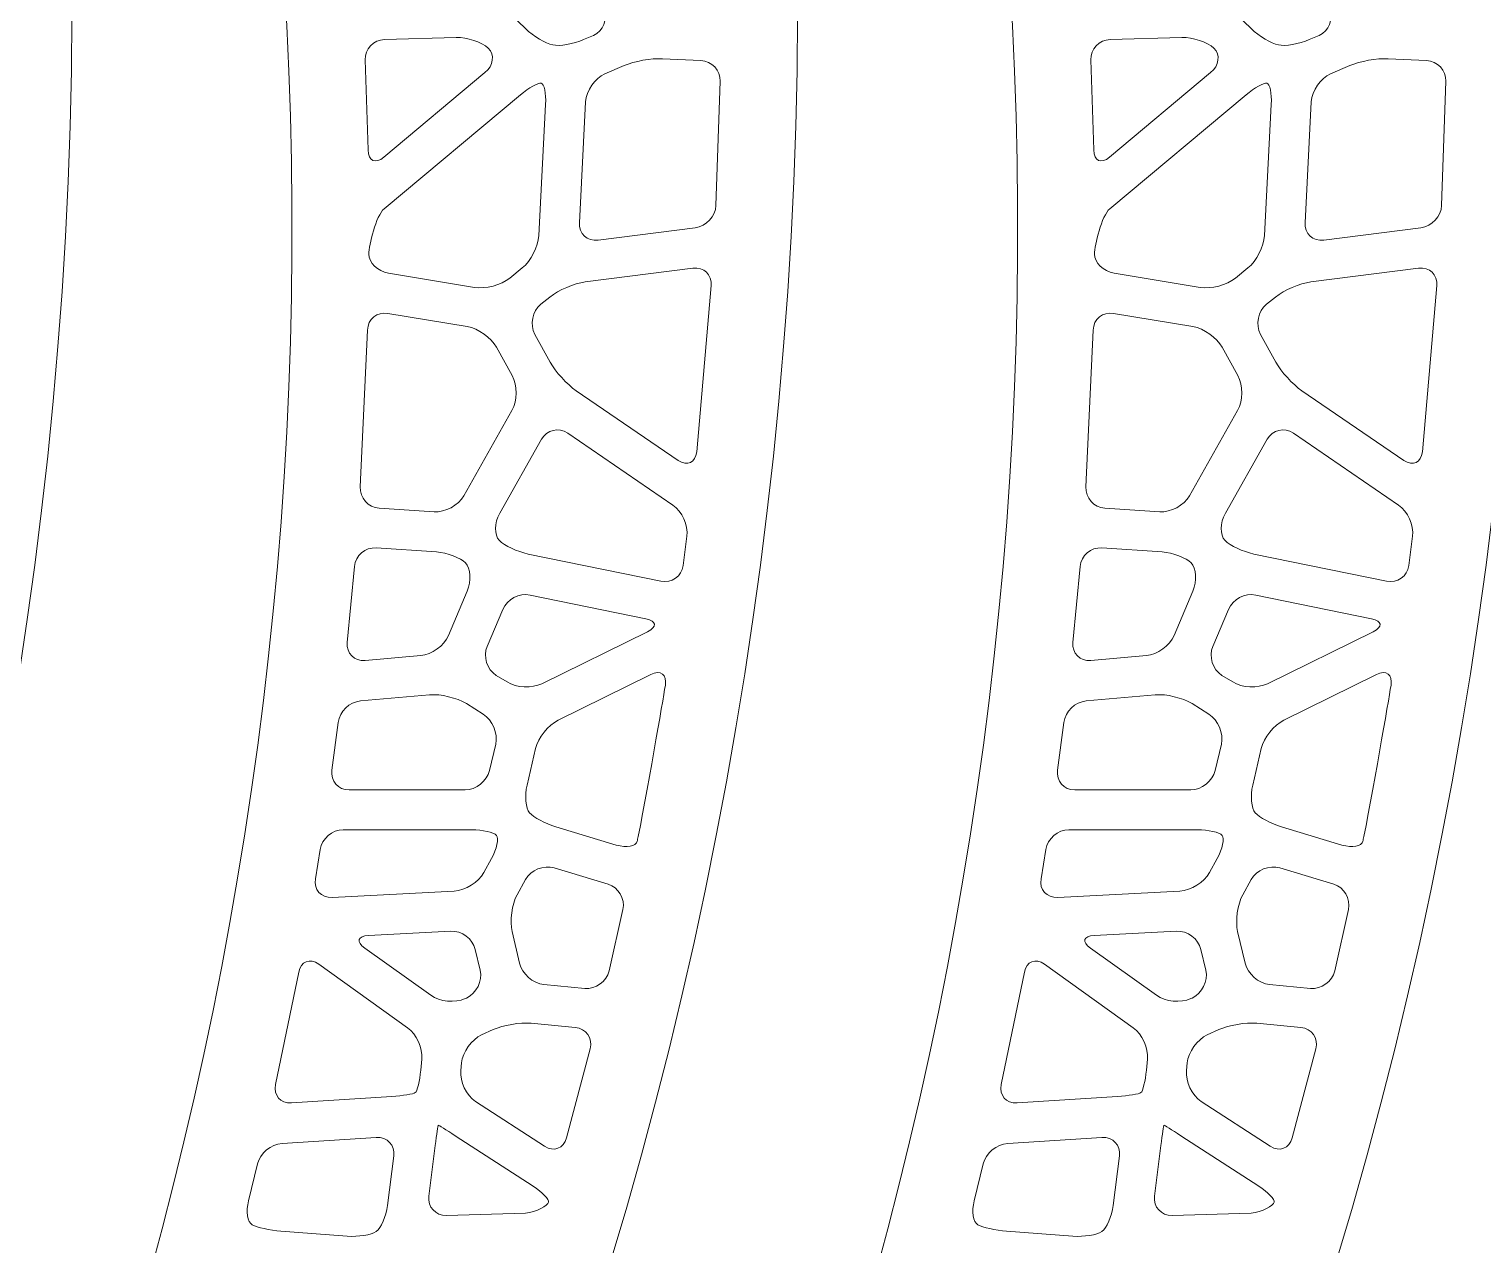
# Model space of a CAD drawing. Header units: inches. Extents: x 8 to 818, y -635 to -10.
# Drawn here: x 501.2 to 604.1, y -239.2 to -153.2 of the extents above; entities that cross this region are included whole.
import ezdxf

# ---------------------------------------------------------------- set-up
doc = ezdxf.new("R2010")
doc.units = ezdxf.units.IN
doc.header["$MEASUREMENT"] = 0
doc.layers.add('Calque 1', color=7, linetype='Continuous')

# ---------------------------------------------------------------- blocks, each defined once
blk = doc.blocks.new('block 2')
at = {"layer": 'Calque 1', "color": 179, "lineweight": 5, "true_color": 0x262425}
blk.add_open_spline([(715.86, -64), (715.86, -64), (726.82, -66.29), (726.82, -66.29), (727.36, -66.4), (727.7, -66.93), (727.59, -67.48), (727.59, -67.48), (727.39, -68.45), (727.39, -68.45), (727.27, -68.99), (726.74, -69.34), (726.2, -69.23), (726.2, -69.23), (717.2, -67.34), (717.2, -67.34), (769.2, -199.6), (711.01, -353.81), (579.16, -418.55), (579.16, -418.55), (584.06, -419.58), (584.06, -419.58), (584.61, -419.69), (584.95, -420.22), (584.84, -420.76), (584.84, -420.76), (584.63, -421.74), (584.63, -421.74), (584.52, -422.28), (583.99, -422.63), (583.45, -422.51), (583.45, -422.51), (574.72, -420.69), (574.72, -420.69), (571.92, -422), (569.1, -423.28), (566.24, -424.51), (562.3, -426.21), (560.36, -430.67), (561.85, -434.69), (561.85, -434.69), (561.9, -434.84), (561.9, -434.84), (563.44, -439), (568.05, -441.15), (572.21, -439.61), (738.97, -377.87), (817.84, -186.1), (744.29, -23.11), (739.77, -12.97), (726.88, -9.8), (716.32, -15.85), (716.32, -15.85), (716.32, -15.85), (716.32, -15.85), (705.75, -21.91), (701.37, -33.6), (705.82, -42.17), (709.52, -49.36), (712.86, -56.64), (715.86, -64)], degree=3, knots=[0, 0, 0, 0, 1, 1, 1, 2, 2, 2, 3, 3, 3, 4, 4, 4, 5, 5, 5, 6, 6, 6, 7, 7, 7, 8, 8, 8, 9, 9, 9, 10, 10, 10, 11, 11, 11, 12, 12, 12, 13, 13, 13, 14, 14, 14, 15, 15, 15, 16, 16, 16, 17, 17, 17, 18, 18, 18, 19, 19, 19, 20, 20, 20, 20], dxfattribs=at)
blk = doc.blocks.new('block 3')
at = {"layer": 'Calque 1', "color": 179, "lineweight": 5, "true_color": 0x262425}
blk.add_open_spline([(659.05, -64), (659.05, -64), (670, -66.29), (670, -66.29), (670.54, -66.4), (670.89, -66.93), (670.77, -67.48), (670.77, -67.48), (670.57, -68.45), (670.57, -68.45), (670.46, -68.99), (669.93, -69.34), (669.38, -69.23), (669.38, -69.23), (660.39, -67.34), (660.39, -67.34), (712.38, -199.6), (654.19, -353.81), (522.35, -418.55), (522.35, -418.55), (527.25, -419.58), (527.25, -419.58), (527.79, -419.69), (528.13, -420.22), (528.02, -420.76), (528.02, -420.76), (527.82, -421.74), (527.82, -421.74), (527.7, -422.28), (527.17, -422.63), (526.63, -422.51), (526.63, -422.51), (517.9, -420.69), (517.9, -420.69), (515.1, -422), (512.28, -423.28), (509.42, -424.51), (505.49, -426.21), (503.55, -430.67), (505.03, -434.69), (505.03, -434.69), (505.09, -434.84), (505.09, -434.84), (506.62, -439), (511.23, -441.15), (515.39, -439.61), (682.15, -377.87), (761.02, -186.1), (687.47, -23.11), (682.95, -12.97), (670.06, -9.8), (659.51, -15.85), (659.51, -15.85), (659.51, -15.85), (659.51, -15.85), (648.93, -21.91), (644.56, -33.6), (649, -42.17), (652.7, -49.36), (656.04, -56.64), (659.05, -64)], degree=3, knots=[0, 0, 0, 0, 1, 1, 1, 2, 2, 2, 3, 3, 3, 4, 4, 4, 5, 5, 5, 6, 6, 6, 7, 7, 7, 8, 8, 8, 9, 9, 9, 10, 10, 10, 11, 11, 11, 12, 12, 12, 13, 13, 13, 14, 14, 14, 15, 15, 15, 16, 16, 16, 17, 17, 17, 18, 18, 18, 19, 19, 19, 20, 20, 20, 20], dxfattribs=at)
blk = doc.blocks.new('block 4')
at = {"layer": 'Calque 1', "color": 179, "lineweight": 5, "true_color": 0x262425}
blk.add_open_spline([(602.23, -64), (602.23, -64), (613.18, -66.29), (613.18, -66.29), (613.72, -66.4), (614.07, -66.93), (613.96, -67.48), (613.96, -67.48), (613.75, -68.45), (613.75, -68.45), (613.64, -68.99), (613.11, -69.34), (612.57, -69.23), (612.57, -69.23), (603.57, -67.34), (603.57, -67.34), (655.56, -199.6), (597.38, -353.81), (465.53, -418.55), (465.53, -418.55), (470.43, -419.58), (470.43, -419.58), (470.97, -419.69), (471.32, -420.22), (471.2, -420.76), (471.2, -420.76), (471, -421.74), (471, -421.74), (470.89, -422.28), (470.36, -422.63), (469.82, -422.51), (469.82, -422.51), (461.08, -420.69), (461.08, -420.69), (458.29, -422), (455.46, -423.28), (452.6, -424.51), (448.67, -426.21), (446.73, -430.67), (448.21, -434.69), (448.21, -434.69), (448.27, -434.84), (448.27, -434.84), (449.8, -439), (454.42, -441.15), (458.57, -439.61), (625.34, -377.87), (704.2, -186.1), (630.65, -23.11), (626.13, -12.97), (613.24, -9.8), (602.69, -15.85), (602.69, -15.85), (602.69, -15.85), (602.69, -15.85), (592.11, -21.91), (587.74, -33.6), (592.19, -42.17), (595.88, -49.36), (599.22, -56.64), (602.23, -64)], degree=3, knots=[0, 0, 0, 0, 1, 1, 1, 2, 2, 2, 3, 3, 3, 4, 4, 4, 5, 5, 5, 6, 6, 6, 7, 7, 7, 8, 8, 8, 9, 9, 9, 10, 10, 10, 11, 11, 11, 12, 12, 12, 13, 13, 13, 14, 14, 14, 15, 15, 15, 16, 16, 16, 17, 17, 17, 18, 18, 18, 19, 19, 19, 20, 20, 20, 20], dxfattribs=at)
blk = doc.blocks.new('block 5')
at = {"layer": 'Calque 1', "color": 179, "lineweight": 5, "true_color": 0x262425}
for points, knots in [([(550.89, -64), (550.89, -64), (561.84, -66.29), (561.84, -66.29), (562.38, -66.4), (562.73, -66.93), (562.62, -67.48), (562.62, -67.48), (562.41, -68.45), (562.41, -68.45), (562.3, -68.99), (561.77, -69.34), (561.23, -69.23), (561.23, -69.23), (552.23, -67.34), (552.23, -67.34), (604.22, -199.6), (546.04, -353.81), (414.19, -418.55), (414.19, -418.55), (419.09, -419.58), (419.09, -419.58), (419.63, -419.69), (419.98, -420.22), (419.86, -420.76), (419.86, -420.76), (419.66, -421.74), (419.66, -421.74), (419.55, -422.28), (419.02, -422.63), (418.48, -422.51), (418.48, -422.51), (409.74, -420.69), (409.74, -420.69), (406.95, -422), (404.12, -423.28), (401.26, -424.51), (397.33, -426.21), (395.39, -430.67), (396.87, -434.69), (396.87, -434.69), (396.93, -434.84), (396.93, -434.84), (398.46, -439), (403.08, -441.15), (407.23, -439.61), (574, -377.87), (652.86, -186.1), (579.31, -23.11), (574.8, -12.97), (561.9, -9.8), (551.35, -15.85), (551.35, -15.85), (551.35, -15.85), (551.35, -15.85), (540.78, -21.91), (536.4, -33.6), (540.85, -42.17), (544.54, -49.36), (547.89, -56.64), (550.89, -64)], [0, 0, 0, 0, 1, 1, 1, 2, 2, 2, 3, 3, 3, 4, 4, 4, 5, 5, 5, 6, 6, 6, 7, 7, 7, 8, 8, 8, 9, 9, 9, 10, 10, 10, 11, 11, 11, 12, 12, 12, 13, 13, 13, 14, 14, 14, 15, 15, 15, 16, 16, 16, 17, 17, 17, 18, 18, 18, 19, 19, 19, 20, 20, 20, 20]), ([(587.64, -142.7), (588.37, -142.95), (589.25, -143.72), (589.59, -144.42), (589.59, -144.42), (593.15, -151.77), (593.15, -151.77), (593.48, -152.47), (593.18, -153.29), (592.46, -153.6), (592.46, -153.6), (591.77, -153.9), (591.77, -153.9), (591.05, -154.21), (590.07, -154.38), (589.58, -154.27), (589.08, -154.17), (588.22, -153.65), (587.65, -153.12), (587.65, -153.12), (587.13, -152.62), (587.13, -152.62), (586.56, -152.09), (586.09, -151.02), (586.08, -150.24), (586.08, -150.24), (585.98, -143.55), (585.98, -143.55), (585.97, -142.78), (586.56, -142.34), (587.3, -142.59), (587.3, -142.59), (587.64, -142.7), (587.64, -142.7)], [0, 0, 0, 0, 1, 1, 1, 2, 2, 2, 3, 3, 3, 4, 4, 4, 5, 5, 5, 6, 6, 6, 7, 7, 7, 8, 8, 8, 9, 9, 9, 10, 10, 10, 11, 11, 11, 11]), ([(585.02, -154.51), (585.49, -154.96), (585.39, -155.73), (584.79, -156.23), (584.79, -156.23), (577.63, -162.22), (577.63, -162.22), (577.03, -162.72), (576.53, -162.49), (576.52, -161.71), (576.52, -161.71), (576.32, -155.34), (576.32, -155.34), (576.29, -154.56), (576.9, -153.91), (577.67, -153.89), (577.67, -153.89), (582.75, -153.74), (582.75, -153.74), (583.52, -153.72), (584.54, -154.06), (585.02, -154.51)], [0, 0, 0, 0, 1, 1, 1, 2, 2, 2, 3, 3, 3, 4, 4, 4, 5, 5, 5, 6, 6, 6, 7, 7, 7, 7]), ([(600.05, -155.37), (600.83, -155.41), (601.45, -156.07), (601.43, -156.85), (601.43, -156.85), (601.13, -165.63), (601.13, -165.63), (601.09, -166.4), (600.44, -167.12), (599.67, -167.21), (599.67, -167.21), (592.8, -168.09), (592.8, -168.09), (592.03, -168.19), (591.43, -167.63), (591.47, -166.86), (591.47, -166.86), (591.91, -158.29), (591.91, -158.29), (591.95, -157.52), (592.57, -156.63), (593.28, -156.32), (593.28, -156.32), (594.64, -155.74), (594.64, -155.74), (595.35, -155.43), (596.57, -155.21), (597.34, -155.25), (597.34, -155.25), (600.05, -155.37), (600.05, -155.37)], [0, 0, 0, 0, 1, 1, 1, 2, 2, 2, 3, 3, 3, 4, 4, 4, 5, 5, 5, 6, 6, 6, 7, 7, 7, 8, 8, 8, 9, 9, 9, 10, 10, 10, 10]), ([(588.76, -156.99), (588.98, -157.03), (589.12, -157.7), (589.08, -158.48), (589.08, -158.48), (588.6, -167.77), (588.6, -167.77), (588.56, -168.54), (588.03, -169.58), (587.43, -170.06), (587.43, -170.06), (586.54, -170.78), (586.54, -170.78), (585.94, -171.27), (584.82, -171.56), (584.05, -171.44), (584.05, -171.44), (577.96, -170.43), (577.96, -170.43), (577.19, -170.3), (576.57, -169.69), (576.57, -169.08), (576.58, -168.46), (577.07, -166.37), (577.66, -165.87), (577.66, -165.87), (587.3, -157.81), (587.3, -157.81), (587.89, -157.31), (588.55, -156.94), (588.76, -156.99)], [0, 0, 0, 0, 1, 1, 1, 2, 2, 2, 3, 3, 3, 4, 4, 4, 5, 5, 5, 6, 6, 6, 7, 7, 7, 8, 8, 8, 9, 9, 9, 10, 10, 10, 10]), ([(599.5, -170.08), (600.27, -169.98), (600.85, -170.54), (600.79, -171.31), (600.79, -171.31), (599.77, -183.08), (599.77, -183.08), (599.69, -183.85), (599.1, -184.12), (598.46, -183.69), (598.46, -183.69), (591.24, -178.75), (591.24, -178.75), (590.6, -178.31), (589.77, -177.4), (589.4, -176.72), (589.4, -176.72), (588.32, -174.76), (588.32, -174.76), (587.95, -174.08), (588.14, -173.12), (588.74, -172.63), (588.74, -172.63), (589.38, -172.12), (589.38, -172.12), (589.98, -171.63), (591.11, -171.15), (591.88, -171.05), (591.88, -171.05), (599.5, -170.08), (599.5, -170.08)], [0, 0, 0, 0, 1, 1, 1, 2, 2, 2, 3, 3, 3, 4, 4, 4, 5, 5, 5, 6, 6, 6, 7, 7, 7, 8, 8, 8, 9, 9, 9, 10, 10, 10, 10]), ([(583.54, -174.21), (584.3, -174.34), (585.24, -175), (585.61, -175.68), (585.61, -175.68), (586.71, -177.68), (586.71, -177.68), (587.08, -178.36), (587.08, -179.47), (586.7, -180.15), (586.7, -180.15), (583.29, -186.19), (583.29, -186.19), (582.91, -186.87), (581.96, -187.38), (581.19, -187.32), (581.19, -187.32), (577.3, -187.07), (577.3, -187.07), (576.52, -187.01), (575.93, -186.34), (575.97, -185.56), (575.97, -185.56), (576.48, -174.46), (576.48, -174.46), (576.5, -173.68), (577.15, -173.15), (577.92, -173.28), (577.92, -173.28), (583.54, -174.21), (583.54, -174.21)], [0, 0, 0, 0, 1, 1, 1, 2, 2, 2, 3, 3, 3, 4, 4, 4, 5, 5, 5, 6, 6, 6, 7, 7, 7, 8, 8, 8, 9, 9, 9, 10, 10, 10, 10]), ([(598.09, -186.85), (598.73, -187.29), (599.18, -188.28), (599.08, -189.05), (599.08, -189.05), (598.81, -191.12), (598.81, -191.12), (598.71, -191.89), (598, -192.39), (597.24, -192.24), (597.24, -192.24), (587.84, -190.31), (587.84, -190.31), (587.08, -190.15), (586.16, -189.72), (585.8, -189.34), (585.43, -188.97), (585.45, -188.11), (585.83, -187.43), (585.83, -187.43), (588.78, -182.19), (588.78, -182.19), (589.17, -181.52), (590, -181.32), (590.64, -181.76), (590.64, -181.76), (598.09, -186.85), (598.09, -186.85)], [0, 0, 0, 0, 1, 1, 1, 2, 2, 2, 3, 3, 3, 4, 4, 4, 5, 5, 5, 6, 6, 6, 7, 7, 7, 8, 8, 8, 9, 9, 9, 9]), ([(581.35, -190.16), (582.12, -190.22), (583.05, -190.57), (583.42, -190.94), (583.78, -191.32), (583.84, -192.22), (583.53, -192.93), (583.53, -192.93), (582.2, -196.08), (582.2, -196.08), (581.9, -196.79), (581.02, -197.43), (580.25, -197.5), (580.25, -197.5), (576.31, -197.85), (576.31, -197.85), (575.54, -197.91), (574.97, -197.34), (575.05, -196.57), (575.05, -196.57), (575.56, -191.19), (575.56, -191.19), (575.62, -190.42), (576.31, -189.83), (577.09, -189.88), (577.09, -189.88), (581.35, -190.16), (581.35, -190.16)], [0, 0, 0, 0, 1, 1, 1, 2, 2, 2, 3, 3, 3, 4, 4, 4, 5, 5, 5, 6, 6, 6, 7, 7, 7, 8, 8, 8, 9, 9, 9, 9]), ([(596.17, -194.9), (596.93, -195.05), (596.98, -195.46), (596.29, -195.81), (596.29, -195.81), (588.82, -199.49), (588.82, -199.49), (588.12, -199.84), (587.01, -199.78), (586.35, -199.37), (586.35, -199.37), (585.59, -198.9), (585.59, -198.9), (584.93, -198.49), (584.64, -197.57), (584.94, -196.85), (584.94, -196.85), (586.05, -194.23), (586.05, -194.23), (586.35, -193.52), (587.22, -193.06), (587.98, -193.22), (587.98, -193.22), (596.17, -194.9), (596.17, -194.9)], [0, 0, 0, 0, 1, 1, 1, 2, 2, 2, 3, 3, 3, 4, 4, 4, 5, 5, 5, 6, 6, 6, 7, 7, 7, 8, 8, 8, 8]), ([(596.52, -198.84), (597.21, -198.5), (597.68, -198.84), (597.55, -199.61), (597.55, -199.61), (596.42, -206.33), (595.63, -210.3), (595.56, -210.64), (595.56, -210.64), (595.56, -210.64), (595.49, -211.01), (594.82, -211.13), (594.07, -210.91), (594.07, -210.91), (589.8, -209.62), (589.8, -209.62), (589.06, -209.4), (588.23, -208.95), (587.95, -208.63), (587.67, -208.31), (587.59, -207.43), (587.77, -206.67), (587.77, -206.67), (588.37, -204.08), (588.37, -204.08), (588.55, -203.32), (589.26, -202.42), (589.96, -202.08), (589.96, -202.08), (596.52, -198.84), (596.52, -198.84)], [0, 0, 0, 0, 1, 1, 1, 2, 2, 2, 3, 3, 3, 4, 4, 4, 5, 5, 5, 6, 6, 6, 7, 7, 7, 8, 8, 8, 9, 9, 9, 10, 10, 10, 10]), ([(584.67, -201.65), (585.33, -202.06), (585.72, -203.01), (585.55, -203.77), (585.55, -203.77), (585.11, -205.63), (585.11, -205.63), (584.93, -206.39), (584.16, -207.01), (583.38, -207.01), (583.38, -207.01), (575.18, -207.01), (575.18, -207.01), (574.4, -207.01), (573.85, -206.38), (573.96, -205.61), (573.96, -205.61), (574.4, -202.23), (574.4, -202.23), (574.5, -201.46), (575.21, -200.78), (575.98, -200.71), (575.98, -200.71), (580.87, -200.28), (580.87, -200.28), (581.65, -200.21), (582.82, -200.49), (583.48, -200.9), (583.48, -200.9), (584.67, -201.65), (584.67, -201.65)], [0, 0, 0, 0, 1, 1, 1, 2, 2, 2, 3, 3, 3, 4, 4, 4, 5, 5, 5, 6, 6, 6, 7, 7, 7, 8, 8, 8, 9, 9, 9, 10, 10, 10, 10]), ([(583.85, -209.83), (584.63, -209.83), (585.41, -210.01), (585.6, -210.23), (585.79, -210.44), (585.63, -211.18), (585.26, -211.86), (585.26, -211.86), (584.71, -212.86), (584.71, -212.86), (584.33, -213.54), (583.39, -214.13), (582.62, -214.17), (582.62, -214.17), (573.97, -214.62), (573.97, -214.62), (573.19, -214.66), (572.66, -214.07), (572.79, -213.31), (572.79, -213.31), (573.13, -211.22), (573.13, -211.22), (573.25, -210.46), (573.99, -209.83), (574.76, -209.83), (574.76, -209.83), (583.85, -209.83), (583.85, -209.83)], [0, 0, 0, 0, 1, 1, 1, 2, 2, 2, 3, 3, 3, 4, 4, 4, 5, 5, 5, 6, 6, 6, 7, 7, 7, 8, 8, 8, 9, 9, 9, 9]), ([(593.5, -213.68), (594.24, -213.91), (594.71, -214.71), (594.54, -215.47), (594.54, -215.47), (593.57, -219.82), (593.57, -219.82), (593.39, -220.57), (592.62, -221.13), (591.85, -221.06), (591.85, -221.06), (588.95, -220.78), (588.95, -220.78), (588.18, -220.71), (587.4, -220.03), (587.23, -219.27), (587.23, -219.27), (586.7, -217.04), (586.7, -217.04), (586.53, -216.29), (586.69, -215.11), (587.06, -214.43), (587.06, -214.43), (587.65, -213.36), (587.65, -213.36), (588.03, -212.68), (588.94, -212.31), (589.69, -212.53), (589.69, -212.53), (593.5, -213.68), (593.5, -213.68)], [0, 0, 0, 0, 1, 1, 1, 2, 2, 2, 3, 3, 3, 4, 4, 4, 5, 5, 5, 6, 6, 6, 7, 7, 7, 8, 8, 8, 9, 9, 9, 10, 10, 10, 10]), ([(584.45, -219.78), (584.62, -220.53), (584.19, -221.41), (583.48, -221.74), (583.48, -221.74), (583.39, -221.78), (583.39, -221.78), (582.68, -222.11), (581.59, -222), (580.95, -221.55), (580.95, -221.55), (576.29, -218.21), (576.29, -218.21), (575.66, -217.76), (575.78, -217.35), (576.55, -217.31), (576.55, -217.31), (582.37, -217.01), (582.37, -217.01), (583.15, -216.97), (583.93, -217.55), (584.1, -218.31), (584.1, -218.31), (584.45, -219.78), (584.45, -219.78)], [0, 0, 0, 0, 1, 1, 1, 2, 2, 2, 3, 3, 3, 4, 4, 4, 5, 5, 5, 6, 6, 6, 7, 7, 7, 8, 8, 8, 8]), ([(579.31, -223.85), (579.94, -224.3), (580.4, -225.3), (580.32, -226.07), (580.32, -226.07), (580.25, -226.84), (580.25, -226.84), (580.17, -227.62), (579.99, -228.33), (579.86, -228.44), (579.72, -228.54), (578.98, -228.66), (578.2, -228.71), (578.2, -228.71), (571.09, -229.16), (571.09, -229.16), (570.32, -229.21), (569.82, -228.63), (569.98, -227.87), (569.98, -227.87), (571.61, -219.91), (571.61, -219.91), (571.76, -219.15), (572.4, -218.89), (573.03, -219.34), (573.03, -219.34), (579.31, -223.85), (579.31, -223.85)], [0, 0, 0, 0, 1, 1, 1, 2, 2, 2, 3, 3, 3, 4, 4, 4, 5, 5, 5, 6, 6, 6, 7, 7, 7, 8, 8, 8, 9, 9, 9, 9]), ([(591.17, -223.83), (591.95, -223.9), (592.42, -224.58), (592.23, -225.33), (592.23, -225.33), (590.56, -231.64), (590.56, -231.64), (590.36, -232.39), (589.66, -232.66), (589.01, -232.23), (589.01, -232.23), (584.12, -229.06), (584.12, -229.06), (583.47, -228.63), (583, -227.65), (583.08, -226.88), (583.08, -226.88), (583.13, -226.34), (583.13, -226.34), (583.21, -225.57), (583.85, -224.68), (584.55, -224.35), (584.55, -224.35), (585.36, -223.98), (585.36, -223.98), (586.07, -223.66), (587.28, -223.45), (588.05, -223.53), (588.05, -223.53), (591.17, -223.83), (591.17, -223.83)], [0, 0, 0, 0, 1, 1, 1, 2, 2, 2, 3, 3, 3, 4, 4, 4, 5, 5, 5, 6, 6, 6, 7, 7, 7, 8, 8, 8, 9, 9, 9, 10, 10, 10, 10]), ([(588.2, -235.07), (588.85, -235.5), (589.34, -236), (589.28, -236.2), (589.22, -236.4), (588.44, -236.93), (587.66, -236.96), (587.66, -236.96), (582.06, -237.13), (582.06, -237.13), (581.28, -237.15), (580.73, -236.54), (580.82, -235.77), (580.82, -235.77), (581.27, -232.17), (581.27, -232.17), (581.37, -231.4), (581.46, -230.76), (581.48, -230.75), (581.5, -230.73), (582.04, -231.07), (582.69, -231.49), (582.69, -231.49), (588.2, -235.07), (588.2, -235.07)], [0, 0, 0, 0, 1, 1, 1, 2, 2, 2, 3, 3, 3, 4, 4, 4, 5, 5, 5, 6, 6, 6, 7, 7, 7, 8, 8, 8, 8]), ([(577.9, -236.43), (577.8, -237.2), (577.44, -238.03), (577.09, -238.27), (576.74, -238.51), (575.82, -238.66), (575.05, -238.6), (575.05, -238.6), (570.35, -238.24), (570.35, -238.24), (569.58, -238.18), (568.67, -237.98), (568.33, -237.79), (567.99, -237.61), (567.87, -236.84), (568.06, -236.09), (568.06, -236.09), (568.69, -233.49), (568.69, -233.49), (568.88, -232.74), (569.66, -232.08), (570.43, -232.03), (570.43, -232.03), (577.1, -231.61), (577.1, -231.61), (577.88, -231.56), (578.43, -232.15), (578.33, -232.92), (578.33, -232.92), (577.9, -236.43), (577.9, -236.43)], [0, 0, 0, 0, 1, 1, 1, 2, 2, 2, 3, 3, 3, 4, 4, 4, 5, 5, 5, 6, 6, 6, 7, 7, 7, 8, 8, 8, 9, 9, 9, 10, 10, 10, 10])]:
    blk.add_open_spline(points, degree=3, knots=knots, dxfattribs=at)
blk = doc.blocks.new('block 6')
at = {"layer": 'Calque 1', "color": 179, "lineweight": 5, "true_color": 0x262425}
for points, knots in [([(499.55, -64), (499.55, -64), (510.5, -66.29), (510.5, -66.29), (511.04, -66.4), (511.39, -66.93), (511.28, -67.48), (511.28, -67.48), (511.07, -68.45), (511.07, -68.45), (510.96, -68.99), (510.43, -69.34), (509.89, -69.23), (509.89, -69.23), (500.89, -67.34), (500.89, -67.34), (552.88, -199.6), (494.7, -353.81), (362.85, -418.55), (362.85, -418.55), (367.75, -419.58), (367.75, -419.58), (368.29, -419.69), (368.64, -420.22), (368.52, -420.76), (368.52, -420.76), (368.32, -421.74), (368.32, -421.74), (368.21, -422.28), (367.68, -422.63), (367.14, -422.51), (367.14, -422.51), (358.4, -420.69), (358.4, -420.69), (355.61, -422), (352.78, -423.28), (349.92, -424.51), (345.99, -426.21), (344.05, -430.67), (345.53, -434.69), (345.53, -434.69), (345.59, -434.84), (345.59, -434.84), (347.12, -439), (351.74, -441.15), (355.89, -439.61), (522.66, -377.87), (601.52, -186.1), (527.97, -23.11), (523.46, -12.97), (510.56, -9.8), (500.01, -15.85), (500.01, -15.85), (500.01, -15.85), (500.01, -15.85), (489.44, -21.91), (485.06, -33.6), (489.51, -42.17), (493.2, -49.36), (496.55, -56.64), (499.55, -64)], [0, 0, 0, 0, 1, 1, 1, 2, 2, 2, 3, 3, 3, 4, 4, 4, 5, 5, 5, 6, 6, 6, 7, 7, 7, 8, 8, 8, 9, 9, 9, 10, 10, 10, 11, 11, 11, 12, 12, 12, 13, 13, 13, 14, 14, 14, 15, 15, 15, 16, 16, 16, 17, 17, 17, 18, 18, 18, 19, 19, 19, 20, 20, 20, 20]), ([(536.3, -142.7), (537.03, -142.95), (537.91, -143.72), (538.25, -144.42), (538.25, -144.42), (541.81, -151.77), (541.81, -151.77), (542.14, -152.47), (541.84, -153.29), (541.12, -153.6), (541.12, -153.6), (540.43, -153.9), (540.43, -153.9), (539.72, -154.21), (538.73, -154.38), (538.24, -154.27), (537.74, -154.17), (536.88, -153.65), (536.31, -153.12), (536.31, -153.12), (535.79, -152.62), (535.79, -152.62), (535.22, -152.09), (534.75, -151.02), (534.74, -150.24), (534.74, -150.24), (534.64, -143.55), (534.64, -143.55), (534.63, -142.78), (535.23, -142.34), (535.96, -142.59), (535.96, -142.59), (536.3, -142.7), (536.3, -142.7)], [0, 0, 0, 0, 1, 1, 1, 2, 2, 2, 3, 3, 3, 4, 4, 4, 5, 5, 5, 6, 6, 6, 7, 7, 7, 8, 8, 8, 9, 9, 9, 10, 10, 10, 11, 11, 11, 11]), ([(533.68, -154.51), (534.15, -154.96), (534.05, -155.73), (533.45, -156.23), (533.45, -156.23), (526.29, -162.22), (526.29, -162.22), (525.7, -162.72), (525.19, -162.49), (525.18, -161.71), (525.18, -161.71), (524.98, -155.34), (524.98, -155.34), (524.95, -154.56), (525.56, -153.91), (526.33, -153.89), (526.33, -153.89), (531.41, -153.74), (531.41, -153.74), (532.18, -153.72), (533.2, -154.06), (533.68, -154.51)], [0, 0, 0, 0, 1, 1, 1, 2, 2, 2, 3, 3, 3, 4, 4, 4, 5, 5, 5, 6, 6, 6, 7, 7, 7, 7]), ([(548.71, -155.37), (549.49, -155.41), (550.11, -156.07), (550.09, -156.85), (550.09, -156.85), (549.79, -165.63), (549.79, -165.63), (549.76, -166.4), (549.1, -167.12), (548.33, -167.21), (548.33, -167.21), (541.46, -168.09), (541.46, -168.09), (540.69, -168.19), (540.09, -167.63), (540.13, -166.86), (540.13, -166.86), (540.57, -158.29), (540.57, -158.29), (540.61, -157.52), (541.23, -156.63), (541.94, -156.32), (541.94, -156.32), (543.3, -155.74), (543.3, -155.74), (544.01, -155.43), (545.23, -155.21), (546, -155.25), (546, -155.25), (548.71, -155.37), (548.71, -155.37)], [0, 0, 0, 0, 1, 1, 1, 2, 2, 2, 3, 3, 3, 4, 4, 4, 5, 5, 5, 6, 6, 6, 7, 7, 7, 8, 8, 8, 9, 9, 9, 10, 10, 10, 10]), ([(537.42, -156.99), (537.64, -157.03), (537.78, -157.7), (537.74, -158.48), (537.74, -158.48), (537.26, -167.77), (537.26, -167.77), (537.22, -168.54), (536.69, -169.58), (536.09, -170.06), (536.09, -170.06), (535.2, -170.78), (535.2, -170.78), (534.6, -171.27), (533.48, -171.56), (532.71, -171.44), (532.71, -171.44), (526.62, -170.43), (526.62, -170.43), (525.85, -170.3), (525.23, -169.69), (525.23, -169.08), (525.24, -168.46), (525.73, -166.37), (526.32, -165.87), (526.32, -165.87), (535.96, -157.81), (535.96, -157.81), (536.55, -157.31), (537.21, -156.94), (537.42, -156.99)], [0, 0, 0, 0, 1, 1, 1, 2, 2, 2, 3, 3, 3, 4, 4, 4, 5, 5, 5, 6, 6, 6, 7, 7, 7, 8, 8, 8, 9, 9, 9, 10, 10, 10, 10]), ([(548.16, -170.08), (548.93, -169.98), (549.51, -170.54), (549.45, -171.31), (549.45, -171.31), (548.43, -183.08), (548.43, -183.08), (548.35, -183.85), (547.76, -184.12), (547.12, -183.69), (547.12, -183.69), (539.9, -178.75), (539.9, -178.75), (539.26, -178.31), (538.43, -177.4), (538.06, -176.72), (538.06, -176.72), (536.98, -174.76), (536.98, -174.76), (536.61, -174.08), (536.8, -173.12), (537.4, -172.63), (537.4, -172.63), (538.04, -172.12), (538.04, -172.12), (538.65, -171.63), (539.77, -171.15), (540.54, -171.05), (540.54, -171.05), (548.16, -170.08), (548.16, -170.08)], [0, 0, 0, 0, 1, 1, 1, 2, 2, 2, 3, 3, 3, 4, 4, 4, 5, 5, 5, 6, 6, 6, 7, 7, 7, 8, 8, 8, 9, 9, 9, 10, 10, 10, 10]), ([(532.2, -174.21), (532.96, -174.34), (533.9, -175), (534.27, -175.68), (534.27, -175.68), (535.37, -177.68), (535.37, -177.68), (535.74, -178.36), (535.74, -179.47), (535.36, -180.15), (535.36, -180.15), (531.95, -186.19), (531.95, -186.19), (531.57, -186.87), (530.63, -187.38), (529.85, -187.32), (529.85, -187.32), (525.96, -187.07), (525.96, -187.07), (525.19, -187.01), (524.59, -186.34), (524.63, -185.56), (524.63, -185.56), (525.14, -174.46), (525.14, -174.46), (525.16, -173.68), (525.81, -173.15), (526.58, -173.28), (526.58, -173.28), (532.2, -174.21), (532.2, -174.21)], [0, 0, 0, 0, 1, 1, 1, 2, 2, 2, 3, 3, 3, 4, 4, 4, 5, 5, 5, 6, 6, 6, 7, 7, 7, 8, 8, 8, 9, 9, 9, 10, 10, 10, 10]), ([(546.75, -186.85), (547.39, -187.29), (547.84, -188.28), (547.74, -189.05), (547.74, -189.05), (547.47, -191.12), (547.47, -191.12), (547.37, -191.89), (546.66, -192.39), (545.9, -192.24), (545.9, -192.24), (536.5, -190.31), (536.5, -190.31), (535.74, -190.15), (534.82, -189.72), (534.46, -189.34), (534.09, -188.97), (534.11, -188.11), (534.49, -187.43), (534.49, -187.43), (537.44, -182.19), (537.44, -182.19), (537.83, -181.52), (538.66, -181.32), (539.3, -181.76), (539.3, -181.76), (546.75, -186.85), (546.75, -186.85)], [0, 0, 0, 0, 1, 1, 1, 2, 2, 2, 3, 3, 3, 4, 4, 4, 5, 5, 5, 6, 6, 6, 7, 7, 7, 8, 8, 8, 9, 9, 9, 9]), ([(530.01, -190.16), (530.78, -190.22), (531.71, -190.57), (532.08, -190.94), (532.44, -191.32), (532.5, -192.22), (532.19, -192.93), (532.19, -192.93), (530.87, -196.08), (530.87, -196.08), (530.56, -196.79), (529.68, -197.43), (528.91, -197.5), (528.91, -197.5), (524.97, -197.85), (524.97, -197.85), (524.2, -197.91), (523.63, -197.34), (523.71, -196.57), (523.71, -196.57), (524.22, -191.19), (524.22, -191.19), (524.28, -190.42), (524.97, -189.83), (525.75, -189.88), (525.75, -189.88), (530.01, -190.16), (530.01, -190.16)], [0, 0, 0, 0, 1, 1, 1, 2, 2, 2, 3, 3, 3, 4, 4, 4, 5, 5, 5, 6, 6, 6, 7, 7, 7, 8, 8, 8, 9, 9, 9, 9]), ([(544.83, -194.9), (545.59, -195.05), (545.64, -195.46), (544.95, -195.81), (544.95, -195.81), (537.48, -199.49), (537.48, -199.49), (536.78, -199.84), (535.67, -199.78), (535.02, -199.37), (535.02, -199.37), (534.25, -198.9), (534.25, -198.9), (533.59, -198.49), (533.3, -197.57), (533.6, -196.85), (533.6, -196.85), (534.71, -194.23), (534.71, -194.23), (535.01, -193.52), (535.88, -193.06), (536.64, -193.22), (536.64, -193.22), (544.83, -194.9), (544.83, -194.9)], [0, 0, 0, 0, 1, 1, 1, 2, 2, 2, 3, 3, 3, 4, 4, 4, 5, 5, 5, 6, 6, 6, 7, 7, 7, 8, 8, 8, 8]), ([(545.18, -198.84), (545.87, -198.5), (546.34, -198.84), (546.21, -199.61), (546.21, -199.61), (545.08, -206.33), (544.29, -210.3), (544.22, -210.64), (544.22, -210.64), (544.22, -210.64), (544.15, -211.01), (543.48, -211.13), (542.73, -210.91), (542.73, -210.91), (538.46, -209.62), (538.46, -209.62), (537.72, -209.4), (536.89, -208.95), (536.61, -208.63), (536.33, -208.31), (536.25, -207.43), (536.43, -206.67), (536.43, -206.67), (537.03, -204.08), (537.03, -204.08), (537.21, -203.32), (537.92, -202.42), (538.62, -202.08), (538.62, -202.08), (545.18, -198.84), (545.18, -198.84)], [0, 0, 0, 0, 1, 1, 1, 2, 2, 2, 3, 3, 3, 4, 4, 4, 5, 5, 5, 6, 6, 6, 7, 7, 7, 8, 8, 8, 9, 9, 9, 10, 10, 10, 10]), ([(533.33, -201.65), (533.99, -202.06), (534.38, -203.01), (534.21, -203.77), (534.21, -203.77), (533.77, -205.63), (533.77, -205.63), (533.6, -206.39), (532.82, -207.01), (532.04, -207.01), (532.04, -207.01), (523.84, -207.01), (523.84, -207.01), (523.06, -207.01), (522.51, -206.38), (522.62, -205.61), (522.62, -205.61), (523.06, -202.23), (523.06, -202.23), (523.16, -201.46), (523.87, -200.78), (524.64, -200.71), (524.64, -200.71), (529.53, -200.28), (529.53, -200.28), (530.31, -200.21), (531.48, -200.49), (532.14, -200.9), (532.14, -200.9), (533.33, -201.65), (533.33, -201.65)], [0, 0, 0, 0, 1, 1, 1, 2, 2, 2, 3, 3, 3, 4, 4, 4, 5, 5, 5, 6, 6, 6, 7, 7, 7, 8, 8, 8, 9, 9, 9, 10, 10, 10, 10]), ([(532.51, -209.83), (533.29, -209.83), (534.07, -210.01), (534.26, -210.23), (534.45, -210.44), (534.29, -211.18), (533.92, -211.86), (533.92, -211.86), (533.37, -212.86), (533.37, -212.86), (533, -213.54), (532.05, -214.13), (531.28, -214.17), (531.28, -214.17), (522.63, -214.62), (522.63, -214.62), (521.85, -214.66), (521.33, -214.07), (521.45, -213.31), (521.45, -213.31), (521.79, -211.22), (521.79, -211.22), (521.91, -210.46), (522.65, -209.83), (523.42, -209.83), (523.42, -209.83), (532.51, -209.83), (532.51, -209.83)], [0, 0, 0, 0, 1, 1, 1, 2, 2, 2, 3, 3, 3, 4, 4, 4, 5, 5, 5, 6, 6, 6, 7, 7, 7, 8, 8, 8, 9, 9, 9, 9]), ([(542.16, -213.68), (542.9, -213.91), (543.37, -214.71), (543.21, -215.47), (543.21, -215.47), (542.23, -219.82), (542.23, -219.82), (542.05, -220.57), (541.28, -221.13), (540.51, -221.06), (540.51, -221.06), (537.61, -220.78), (537.61, -220.78), (536.84, -220.71), (536.06, -220.03), (535.89, -219.27), (535.89, -219.27), (535.37, -217.04), (535.37, -217.04), (535.19, -216.29), (535.35, -215.11), (535.72, -214.43), (535.72, -214.43), (536.31, -213.36), (536.31, -213.36), (536.69, -212.68), (537.6, -212.31), (538.35, -212.53), (538.35, -212.53), (542.16, -213.68), (542.16, -213.68)], [0, 0, 0, 0, 1, 1, 1, 2, 2, 2, 3, 3, 3, 4, 4, 4, 5, 5, 5, 6, 6, 6, 7, 7, 7, 8, 8, 8, 9, 9, 9, 10, 10, 10, 10]), ([(533.11, -219.78), (533.28, -220.53), (532.85, -221.41), (532.15, -221.74), (532.15, -221.74), (532.05, -221.78), (532.05, -221.78), (531.34, -222.11), (530.25, -222), (529.62, -221.55), (529.62, -221.55), (524.95, -218.21), (524.95, -218.21), (524.32, -217.76), (524.44, -217.35), (525.21, -217.31), (525.21, -217.31), (531.03, -217.01), (531.03, -217.01), (531.81, -216.97), (532.59, -217.55), (532.76, -218.31), (532.76, -218.31), (533.11, -219.78), (533.11, -219.78)], [0, 0, 0, 0, 1, 1, 1, 2, 2, 2, 3, 3, 3, 4, 4, 4, 5, 5, 5, 6, 6, 6, 7, 7, 7, 8, 8, 8, 8]), ([(527.97, -223.85), (528.61, -224.3), (529.06, -225.3), (528.98, -226.07), (528.98, -226.07), (528.91, -226.84), (528.91, -226.84), (528.83, -227.62), (528.66, -228.33), (528.52, -228.44), (528.38, -228.54), (527.64, -228.66), (526.86, -228.71), (526.86, -228.71), (519.75, -229.16), (519.75, -229.16), (518.98, -229.21), (518.48, -228.63), (518.64, -227.87), (518.64, -227.87), (520.27, -219.91), (520.27, -219.91), (520.42, -219.15), (521.06, -218.89), (521.69, -219.34), (521.69, -219.34), (527.97, -223.85), (527.97, -223.85)], [0, 0, 0, 0, 1, 1, 1, 2, 2, 2, 3, 3, 3, 4, 4, 4, 5, 5, 5, 6, 6, 6, 7, 7, 7, 8, 8, 8, 9, 9, 9, 9]), ([(539.83, -223.83), (540.61, -223.9), (541.08, -224.58), (540.89, -225.33), (540.89, -225.33), (539.22, -231.64), (539.22, -231.64), (539.02, -232.39), (538.32, -232.66), (537.67, -232.23), (537.67, -232.23), (532.78, -229.06), (532.78, -229.06), (532.13, -228.63), (531.66, -227.65), (531.74, -226.88), (531.74, -226.88), (531.79, -226.34), (531.79, -226.34), (531.87, -225.57), (532.51, -224.68), (533.21, -224.35), (533.21, -224.35), (534.03, -223.98), (534.03, -223.98), (534.73, -223.66), (535.94, -223.45), (536.71, -223.53), (536.71, -223.53), (539.83, -223.83), (539.83, -223.83)], [0, 0, 0, 0, 1, 1, 1, 2, 2, 2, 3, 3, 3, 4, 4, 4, 5, 5, 5, 6, 6, 6, 7, 7, 7, 8, 8, 8, 9, 9, 9, 10, 10, 10, 10]), ([(536.86, -235.07), (537.51, -235.5), (538, -236), (537.94, -236.2), (537.88, -236.4), (537.1, -236.93), (536.32, -236.96), (536.32, -236.96), (530.72, -237.13), (530.72, -237.13), (529.94, -237.15), (529.39, -236.54), (529.48, -235.77), (529.48, -235.77), (529.93, -232.17), (529.93, -232.17), (530.03, -231.4), (530.12, -230.76), (530.14, -230.75), (530.16, -230.73), (530.7, -231.07), (531.35, -231.49), (531.35, -231.49), (536.86, -235.07), (536.86, -235.07)], [0, 0, 0, 0, 1, 1, 1, 2, 2, 2, 3, 3, 3, 4, 4, 4, 5, 5, 5, 6, 6, 6, 7, 7, 7, 8, 8, 8, 8]), ([(526.56, -236.43), (526.46, -237.2), (526.1, -238.03), (525.75, -238.27), (525.4, -238.51), (524.48, -238.66), (523.71, -238.6), (523.71, -238.6), (519.01, -238.24), (519.01, -238.24), (518.24, -238.18), (517.33, -237.98), (516.99, -237.79), (516.65, -237.61), (516.53, -236.84), (516.72, -236.09), (516.72, -236.09), (517.35, -233.49), (517.35, -233.49), (517.54, -232.74), (518.32, -232.08), (519.09, -232.03), (519.09, -232.03), (525.76, -231.61), (525.76, -231.61), (526.54, -231.56), (527.09, -232.15), (526.99, -232.92), (526.99, -232.92), (526.56, -236.43), (526.56, -236.43)], [0, 0, 0, 0, 1, 1, 1, 2, 2, 2, 3, 3, 3, 4, 4, 4, 5, 5, 5, 6, 6, 6, 7, 7, 7, 8, 8, 8, 9, 9, 9, 10, 10, 10, 10])]:
    blk.add_open_spline(points, degree=3, knots=knots, dxfattribs=at)
blk = doc.blocks.new('block 7')
at = {"layer": 'Calque 1', "color": 179, "lineweight": 5, "true_color": 0x262425}
blk.add_open_spline([(448.21, -64), (448.21, -64), (459.16, -66.29), (459.16, -66.29), (459.7, -66.4), (460.05, -66.93), (459.94, -67.48), (459.94, -67.48), (459.73, -68.45), (459.73, -68.45), (459.62, -68.99), (459.09, -69.34), (458.55, -69.23), (458.55, -69.23), (449.55, -67.34), (449.55, -67.34), (501.54, -199.6), (443.36, -353.81), (311.51, -418.55), (311.51, -418.55), (316.41, -419.58), (316.41, -419.58), (316.95, -419.69), (317.3, -420.22), (317.18, -420.76), (317.18, -420.76), (316.98, -421.74), (316.98, -421.74), (316.87, -422.28), (316.34, -422.63), (315.8, -422.51), (315.8, -422.51), (307.06, -420.69), (307.06, -420.69), (304.27, -422), (301.44, -423.28), (298.59, -424.51), (294.65, -426.21), (292.71, -430.67), (294.19, -434.69), (294.19, -434.69), (294.25, -434.84), (294.25, -434.84), (295.78, -439), (300.4, -441.15), (304.55, -439.61), (471.32, -377.87), (550.18, -186.1), (476.63, -23.11), (472.12, -12.97), (459.22, -9.8), (448.67, -15.85), (448.67, -15.85), (448.67, -15.85), (448.67, -15.85), (438.1, -21.91), (433.72, -33.6), (438.17, -42.17), (441.86, -49.36), (445.21, -56.64), (448.21, -64)], degree=3, knots=[0, 0, 0, 0, 1, 1, 1, 2, 2, 2, 3, 3, 3, 4, 4, 4, 5, 5, 5, 6, 6, 6, 7, 7, 7, 8, 8, 8, 9, 9, 9, 10, 10, 10, 11, 11, 11, 12, 12, 12, 13, 13, 13, 14, 14, 14, 15, 15, 15, 16, 16, 16, 17, 17, 17, 18, 18, 18, 19, 19, 19, 20, 20, 20, 20], dxfattribs=at)

msp = doc.modelspace()

# ---------------------------------------------------------------- block references
at = {"layer": 'Calque 1'}
for name in ['block 7', 'block 6', 'block 5', 'block 4', 'block 3', 'block 2']:
    msp.add_blockref(name, (0, 0), dxfattribs=at)

doc.saveas('drawing.dxf')
